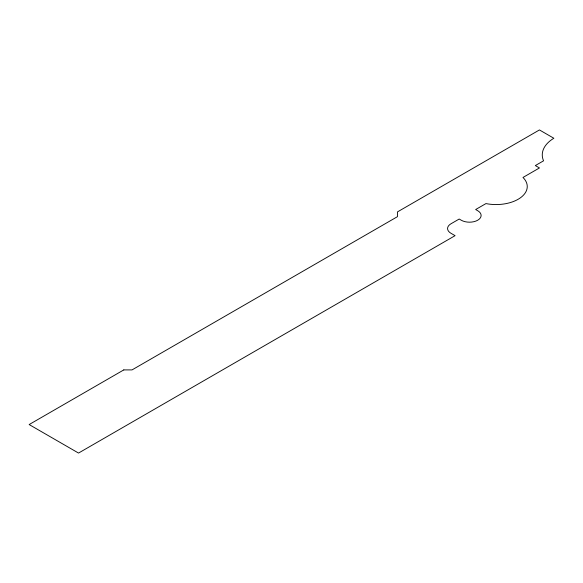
<?xml version="1.0" encoding="UTF-8"?>
<svg xmlns="http://www.w3.org/2000/svg" width="583" height="583" viewBox="0 0 583 583"><rect width="100%" height="100%" fill="white"/><g stroke="black" fill="none" stroke-linecap="round" stroke-linejoin="round"><path stroke-width="0.87" d="M123.8 369.906L29.15 424.555L78.53 453.064L455.083 235.663L450.965 233.287A11.638 6.719 0 0 1 450.965 223.785L459.2 219.033L461.255 220.221A11.638 6.719 0 0 0 477.717 220.221A11.638 6.719 0 0 0 477.717 210.718L475.662 209.53L485.945 203.591A31.198 18.015 0 0 0 520.204 197.958A31.198 18.015 0 0 0 522.987 177.458L539.45 167.948L535.332 165.572L543.56 160.821A41.619 24.027 0 0 1 553.85 138.251L539.45 129.936L397.468 211.906L397.468 216.657L132.035 369.906L123.8 369.906"/></g></svg>
